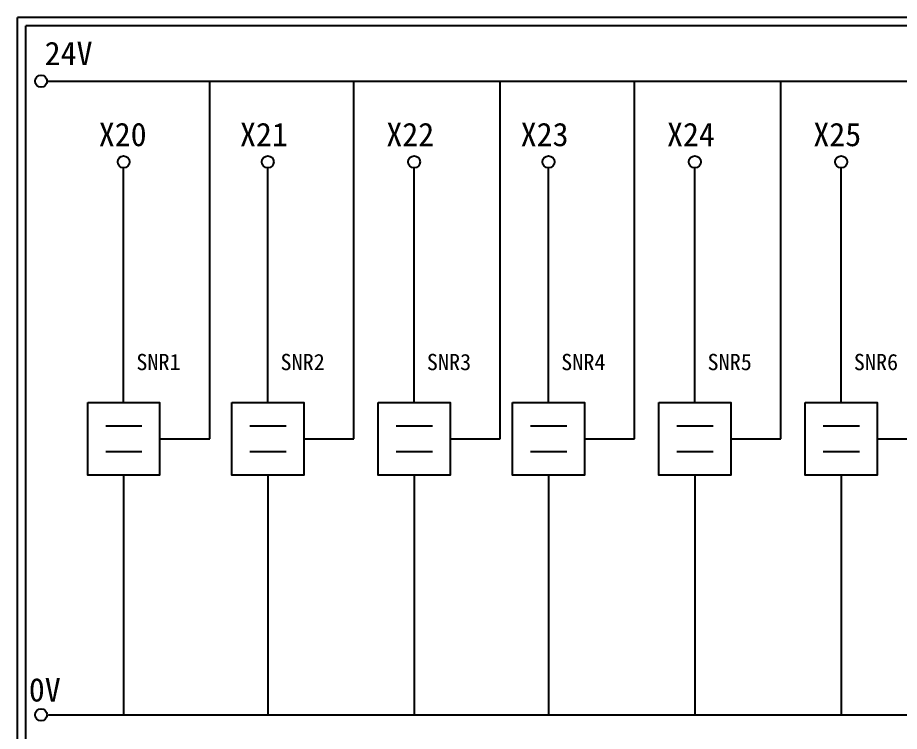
# Model space of a CAD drawing. Extents: x 325 to 612, y 3 to 207.
# Drawn here: x 325.3 to 460.7, y 97.4 to 207 of the extents above; entities that cross this region are included whole.
import ezdxf

# ---------------------------------------------------------------- set-up
doc = ezdxf.new("R2010")
doc.units = 0
doc.layers.get('0').update_dxf_attribs({"linetype": 'CONTINUOUS'})
doc.layers.add('圖框層', color=7, linetype='CONTINUOUS')
doc.layers.add('標尺寸層', color=3, linetype='CONTINUOUS')
doc.styles.add('STSL', font='KAIU.TTF')

msp = doc.modelspace()

# ---------------------------------------------------------------- linework, layer by layer
for p, q in [((354.82, 142.31), (354.82, 197.22)), ((376.96, 142.31), (376.96, 197.22)), ((399.42, 142.31), (399.42, 197.22)), ((420.06, 142.31), (420.06, 197.22)), ((442.52, 142.31), (442.52, 197.22)), ((341.6, 147.89), (341.6, 183.91)), ((363.73, 147.89), (363.73, 183.91)), ((386.2, 147.89), (386.2, 183.91)), ((406.83, 147.89), (406.83, 183.91)), ((429.3, 147.89), (429.3, 183.91)), ((451.77, 147.89), (451.77, 183.91)), ((347.11, 142.31), (354.82, 142.31)), ((369.25, 142.31), (376.96, 142.31)), ((391.71, 142.31), (399.42, 142.31)), ((412.35, 142.31), (420.06, 142.31)), ((434.81, 142.31), (442.52, 142.31)), ((457.28, 142.31), (464.99, 142.31)), ((341.6, 136.73), (341.6, 99.96)), ((363.73, 136.73), (363.73, 99.96)), ((386.2, 136.73), (386.2, 99.96)), ((406.83, 136.73), (406.83, 99.96)), ((429.3, 136.73), (429.3, 99.96)), ((451.77, 136.73), (451.77, 99.96))]:
    msp.add_line(p, q)
for points in [[(336.08, 147.89), (347.11, 147.89), (347.11, 136.73), (336.08, 136.73)], [(358.22, 147.89), (369.25, 147.89), (369.25, 136.73), (358.22, 136.73)], [(380.69, 147.89), (391.71, 147.89), (391.71, 136.73), (380.69, 136.73)], [(401.32, 147.89), (412.35, 147.89), (412.35, 136.73), (401.32, 136.73)], [(423.79, 147.89), (434.81, 147.89), (434.81, 136.73), (423.79, 136.73)], [(446.25, 147.89), (457.28, 147.89), (457.28, 136.73), (446.25, 136.73)]]:
    msp.add_lwpolyline(points, close=True)
at = {"layer": '圖框層', "color": 0}
for p, q in [((612.32, 206.97), (325.32, 206.97)), ((325.32, 3), (325.32, 206.97)), ((611.07, 205.72), (326.57, 205.72)), ((326.57, 4.25), (326.57, 205.72))]:
    msp.add_line(p, q, dxfattribs=at)
at = {"layer": '標尺寸層', "color": 7}
for p, q in [((329.84, 197.22), (607.44, 197.22)), ((338.84, 144.34), (344.4, 144.34)), ((360.97, 144.34), (366.54, 144.34)), ((383.44, 144.34), (389.01, 144.34)), ((404.07, 144.34), (409.64, 144.34)), ((426.54, 144.34), (432.11, 144.34)), ((449.01, 144.34), (454.57, 144.34)), ((338.84, 140.37), (344.4, 140.37)), ((360.97, 140.37), (366.54, 140.37)), ((383.44, 140.37), (389.01, 140.37)), ((404.07, 140.37), (409.64, 140.37)), ((426.54, 140.37), (432.11, 140.37)), ((449.01, 140.37), (454.57, 140.37)), ((330.05, 99.96), (607.92, 99.96))]:
    msp.add_line(p, q, dxfattribs=at)
for centre in [(328.92, 197.22), (341.6, 184.83), (363.73, 184.83), (386.2, 184.83), (406.83, 184.83), (429.3, 184.83), (451.77, 184.83), (328.92, 99.96)]:
    msp.add_circle(centre, 0.92, dxfattribs=at)

# ---------------------------------------------------------------- texts
at = {"layer": '圖框層', "color": 0, "style": 'STSL'}
for s, height, p in [('24V', 3.6, (329.47, 199.68)), ('X20', 3.6, (337.78, 187.24)), ('X21', 3.6, (359.46, 187.24)), ('X22', 3.6, (381.93, 187.24)), ('X23', 3.6, (402.56, 187.24)), ('X24', 3.6, (425.03, 187.24)), ('X25', 3.6, (447.5, 187.24)), ('SNR1', 2.5, (343.55, 152.86)), ('SNR2', 2.5, (365.68, 152.86)), ('SNR3', 2.5, (388.15, 152.86)), ('SNR4', 2.5, (408.78, 152.86)), ('SNR5', 2.5, (431.25, 152.86)), ('SNR6', 2.5, (453.71, 152.86)), ('0V', 3.6, (327.04, 102))]:
    msp.add_text(s, height=height, dxfattribs=at).set_placement(p)

doc.saveas('drawing.dxf')
